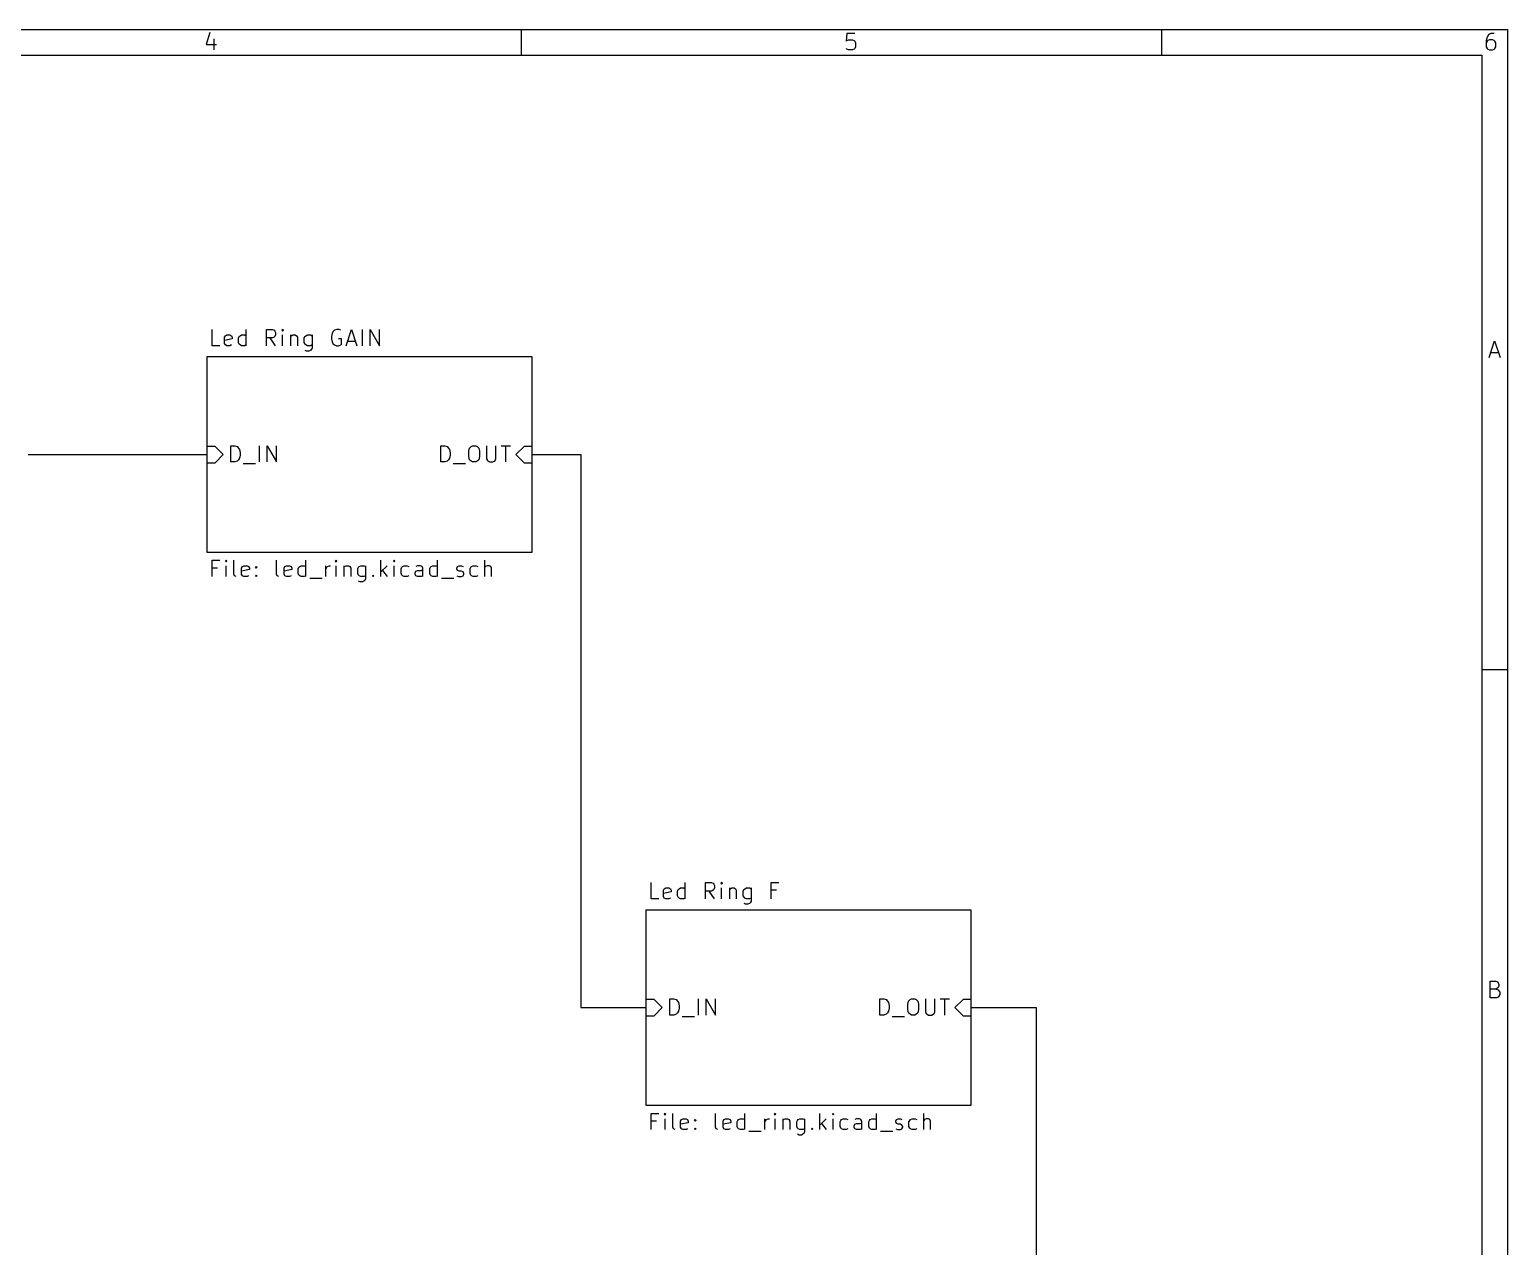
# Model space of a CAD drawing. Extents: x 0.4 to 11.3, y -7.9 to -0.4.
# Drawn here: x 6.754 to 11.299, y -4.134 to -0.394 of the extents above; entities that cross this region are included whole.
import ezdxf

# ---------------------------------------------------------------- set-up
doc = ezdxf.new("R2010")
doc.units = 0
doc.header["$MEASUREMENT"] = 0
for name, color, linetype in [('BROWN2', 54, 'CONTINUOUS'), ('CYAN2', 4, 'CONTINUOUS'), ('GREEN3', 91, 'CONTINUOUS'), ('RED2', 1, 'CONTINUOUS')]:
    doc.layers.add(name, color=color, linetype=linetype)

msp = doc.modelspace()

# ---------------------------------------------------------------- linework, layer by layer
at = {"layer": 'BROWN2', "linetype": 'CONTINUOUS'}
for p, q in [((7.316, -2.0751), (7.316, -2.0251)), ((7.316, -2.0251), (7.3398, -2.0251)), ((7.3589, -2.0251), (7.3565, -2.0274)), ((7.3565, -2.0274), (7.3589, -2.0298)), ((7.3613, -2.0274), (7.3589, -2.0251)), ((7.3589, -2.0251), (7.3589, -2.0298)), ((7.3589, -2.0298), (7.3613, -2.0274)), ((7.3589, -2.0751), (7.3589, -2.0417)), ((7.3827, -2.0679), (7.3827, -2.0251)), ((7.4065, -2.0489), (7.4089, -2.0441)), ((7.4089, -2.0441), (7.4136, -2.0417)), ((7.4136, -2.0417), (7.4232, -2.0417)), ((7.4232, -2.0417), (7.4279, -2.0441)), ((7.4279, -2.0441), (7.4303, -2.0489)), ((7.4494, -2.0465), (7.4517, -2.0441)), ((7.4517, -2.0441), (7.4541, -2.0465)), ((7.4517, -2.0441), (7.4517, -2.0489)), ((7.5136, -2.0679), (7.5136, -2.0251)), ((7.5374, -2.0489), (7.5398, -2.0441)), ((7.5398, -2.0441), (7.5446, -2.0417)), ((7.5446, -2.0417), (7.5541, -2.0417)), ((7.5541, -2.0417), (7.5589, -2.0441)), ((7.5589, -2.0441), (7.5613, -2.0489)), ((7.5827, -2.0465), (7.5851, -2.0441)), ((7.5851, -2.0441), (7.5898, -2.0417)), ((7.5898, -2.0417), (7.5994, -2.0417)), ((7.5994, -2.0417), (7.6041, -2.0441)), ((7.6041, -2.0751), (7.6041, -2.0251)), ((7.666, -2.0751), (7.666, -2.0417)), ((7.6684, -2.0465), (7.6708, -2.0441)), ((7.6708, -2.0441), (7.6755, -2.0417)), ((7.6755, -2.0417), (7.6803, -2.0417)), ((7.697, -2.0251), (7.6946, -2.0274)), ((7.6946, -2.0274), (7.697, -2.0298)), ((7.6993, -2.0274), (7.697, -2.0251)), ((7.697, -2.0251), (7.697, -2.0298)), ((7.697, -2.0298), (7.6993, -2.0274)), ((7.697, -2.0751), (7.697, -2.0417)), ((7.7208, -2.0417), (7.7208, -2.0751)), ((7.7208, -2.0465), (7.7232, -2.0441)), ((7.7232, -2.0441), (7.7279, -2.0417)), ((7.7279, -2.0417), (7.7351, -2.0417)), ((7.7351, -2.0417), (7.7398, -2.0441)), ((7.7398, -2.0441), (7.7422, -2.0489)), ((7.766, -2.0465), (7.7684, -2.0441)), ((7.7684, -2.0441), (7.7732, -2.0417)), ((7.7732, -2.0417), (7.7827, -2.0417)), ((7.7827, -2.0417), (7.7874, -2.0441)), ((7.7874, -2.0417), (7.7874, -2.0822)), ((7.8351, -2.0751), (7.8351, -2.0251)), ((7.8541, -2.0417), (7.8351, -2.0608)), ((7.8755, -2.0251), (7.8732, -2.0274)), ((7.8732, -2.0274), (7.8755, -2.0298)), ((7.8779, -2.0274), (7.8755, -2.0251)), ((7.8755, -2.0251), (7.8755, -2.0298)), ((7.8755, -2.0298), (7.8779, -2.0274)), ((7.8755, -2.0751), (7.8755, -2.0417)), ((7.8993, -2.0465), (7.9017, -2.0441)), ((7.9017, -2.0441), (7.9065, -2.0417)), ((7.9065, -2.0417), (7.916, -2.0417)), ((7.916, -2.0417), (7.9208, -2.0441)), ((7.947, -2.0417), (7.9422, -2.0441)), ((7.9565, -2.0417), (7.947, -2.0417)), ((7.9613, -2.0441), (7.9565, -2.0417)), ((7.9636, -2.0489), (7.9613, -2.0441)), ((7.9874, -2.0465), (7.9898, -2.0441)), ((7.9898, -2.0441), (7.9946, -2.0417)), ((7.9946, -2.0417), (8.0041, -2.0417)), ((8.0041, -2.0417), (8.0089, -2.0441)), ((8.0089, -2.0751), (8.0089, -2.0251)), ((8.0684, -2.0489), (8.0708, -2.0441)), ((8.0708, -2.0441), (8.0755, -2.0417)), ((8.0755, -2.0417), (8.0827, -2.0417)), ((8.0827, -2.0417), (8.0874, -2.0441)), ((8.1112, -2.0465), (8.1136, -2.0441)), ((8.1136, -2.0441), (8.1184, -2.0417)), ((8.1184, -2.0417), (8.1279, -2.0417)), ((8.1279, -2.0417), (8.1327, -2.0441)), ((8.1541, -2.0751), (8.1541, -2.0251)), ((8.1565, -2.0441), (8.1541, -2.0465)), ((8.1613, -2.0417), (8.1565, -2.0441)), ((8.1684, -2.0417), (8.1613, -2.0417)), ((8.1732, -2.0441), (8.1684, -2.0417)), ((8.1755, -2.0489), (8.1732, -2.0441)), ((7.3327, -2.0489), (7.316, -2.0489)), ((7.3851, -2.0727), (7.3827, -2.0679)), ((7.3898, -2.0751), (7.3851, -2.0727)), ((7.4065, -2.0679), (7.4065, -2.0489)), ((7.4303, -2.0536), (7.4065, -2.0584)), ((7.4089, -2.0727), (7.4065, -2.0679)), ((7.4136, -2.0751), (7.4089, -2.0727)), ((7.4232, -2.0751), (7.4136, -2.0751)), ((7.4279, -2.0727), (7.4232, -2.0751)), ((7.4303, -2.0489), (7.4303, -2.0536)), ((7.4517, -2.0489), (7.4494, -2.0465)), ((7.4494, -2.0727), (7.4517, -2.0703)), ((7.4517, -2.0751), (7.4494, -2.0727)), ((7.4541, -2.0465), (7.4517, -2.0489)), ((7.4517, -2.0703), (7.4541, -2.0727)), ((7.4517, -2.0703), (7.4517, -2.0751)), ((7.4541, -2.0727), (7.4517, -2.0751)), ((7.516, -2.0727), (7.5136, -2.0679)), ((7.5208, -2.0751), (7.516, -2.0727)), ((7.5374, -2.0679), (7.5374, -2.0489)), ((7.5613, -2.0536), (7.5374, -2.0584)), ((7.5398, -2.0727), (7.5374, -2.0679)), ((7.5446, -2.0751), (7.5398, -2.0727)), ((7.5541, -2.0751), (7.5446, -2.0751)), ((7.5589, -2.0727), (7.5541, -2.0751)), ((7.5613, -2.0489), (7.5613, -2.0536)), ((7.5803, -2.0513), (7.5827, -2.0465)), ((7.5803, -2.0655), (7.5803, -2.0513)), ((7.5827, -2.0703), (7.5803, -2.0655)), ((7.5851, -2.0727), (7.5827, -2.0703)), ((7.5898, -2.0751), (7.5851, -2.0727)), ((7.5994, -2.0751), (7.5898, -2.0751)), ((7.6041, -2.0727), (7.5994, -2.0751)), ((7.616, -2.0798), (7.6541, -2.0798)), ((7.666, -2.0513), (7.6684, -2.0465)), ((7.7422, -2.0489), (7.7422, -2.0751)), ((7.7636, -2.0513), (7.766, -2.0465)), ((7.7636, -2.0655), (7.7636, -2.0513)), ((7.766, -2.0703), (7.7636, -2.0655)), ((7.7684, -2.0727), (7.766, -2.0703)), ((7.7708, -2.0917), (7.766, -2.0894)), ((7.7732, -2.0751), (7.7684, -2.0727)), ((7.7827, -2.0751), (7.7732, -2.0751)), ((7.7827, -2.0894), (7.7779, -2.0917)), ((7.7874, -2.0727), (7.7827, -2.0751)), ((7.7851, -2.087), (7.7827, -2.0894)), ((7.7874, -2.0822), (7.7851, -2.087)), ((7.8089, -2.0727), (7.8112, -2.0703)), ((7.8112, -2.0751), (7.8089, -2.0727)), ((7.8112, -2.0703), (7.8136, -2.0727)), ((7.8112, -2.0703), (7.8112, -2.0751)), ((7.8136, -2.0727), (7.8112, -2.0751)), ((7.8398, -2.056), (7.8541, -2.0751)), ((7.897, -2.0513), (7.8993, -2.0465)), ((7.897, -2.0655), (7.897, -2.0513)), ((7.8993, -2.0703), (7.897, -2.0655)), ((7.9017, -2.0727), (7.8993, -2.0703)), ((7.9065, -2.0751), (7.9017, -2.0727)), ((7.916, -2.0751), (7.9065, -2.0751)), ((7.9208, -2.0727), (7.916, -2.0751)), ((7.9398, -2.0632), (7.9422, -2.0584)), ((7.9398, -2.0679), (7.9398, -2.0632)), ((7.9422, -2.0727), (7.9398, -2.0679)), ((7.9422, -2.0584), (7.947, -2.056)), ((7.947, -2.0751), (7.9422, -2.0727)), ((7.947, -2.056), (7.9589, -2.056)), ((7.9589, -2.0751), (7.947, -2.0751)), ((7.9589, -2.056), (7.9636, -2.0536)), ((7.9636, -2.0727), (7.9589, -2.0751)), ((7.9636, -2.0751), (7.9636, -2.0489)), ((7.9851, -2.0513), (7.9874, -2.0465)), ((7.9851, -2.0655), (7.9851, -2.0513)), ((7.9874, -2.0703), (7.9851, -2.0655)), ((7.9898, -2.0727), (7.9874, -2.0703)), ((7.9946, -2.0751), (7.9898, -2.0727)), ((8.0041, -2.0751), (7.9946, -2.0751)), ((8.0089, -2.0727), (8.0041, -2.0751)), ((8.0208, -2.0798), (8.0589, -2.0798)), ((8.0684, -2.0513), (8.0684, -2.0489)), ((8.0708, -2.056), (8.0684, -2.0513)), ((8.0684, -2.0727), (8.0732, -2.0751)), ((8.0755, -2.0584), (8.0708, -2.056)), ((8.0732, -2.0751), (8.0827, -2.0751)), ((8.0827, -2.0584), (8.0755, -2.0584)), ((8.0874, -2.0608), (8.0827, -2.0584)), ((8.0827, -2.0751), (8.0874, -2.0727)), ((8.0898, -2.0655), (8.0874, -2.0608)), ((8.0874, -2.0727), (8.0898, -2.0679)), ((8.0898, -2.0679), (8.0898, -2.0655)), ((8.1089, -2.0513), (8.1112, -2.0465)), ((8.1089, -2.0655), (8.1089, -2.0513)), ((8.1112, -2.0703), (8.1089, -2.0655)), ((8.1136, -2.0727), (8.1112, -2.0703)), ((8.1184, -2.0751), (8.1136, -2.0727)), ((8.1279, -2.0751), (8.1184, -2.0751)), ((8.1327, -2.0727), (8.1279, -2.0751)), ((8.1755, -2.0751), (8.1755, -2.0489)), ((7.7779, -2.0917), (7.7708, -2.0917)), ((8.666, -3.7751), (8.666, -3.7251)), ((8.666, -3.7251), (8.6898, -3.7251)), ((8.7089, -3.7251), (8.7065, -3.7274)), ((8.7113, -3.7274), (8.7089, -3.7251)), ((8.7089, -3.7251), (8.7089, -3.7298)), ((8.7327, -3.7679), (8.7327, -3.7251)), ((8.8636, -3.7679), (8.8636, -3.7251)), ((8.9541, -3.7751), (8.9541, -3.7251)), ((9.047, -3.7251), (9.0446, -3.7274)), ((9.0493, -3.7274), (9.047, -3.7251)), ((9.047, -3.7251), (9.047, -3.7298)), ((9.1851, -3.7751), (9.1851, -3.7251)), ((9.2255, -3.7251), (9.2232, -3.7274)), ((9.2279, -3.7274), (9.2255, -3.7251)), ((9.2255, -3.7251), (9.2255, -3.7298)), ((9.3589, -3.7751), (9.3589, -3.7251)), ((9.5041, -3.7751), (9.5041, -3.7251)), ((8.6827, -3.7489), (8.666, -3.7489)), ((8.7065, -3.7274), (8.7089, -3.7298)), ((8.7089, -3.7298), (8.7113, -3.7274)), ((8.7089, -3.7751), (8.7089, -3.7417)), ((8.7351, -3.7727), (8.7327, -3.7679)), ((8.7565, -3.7489), (8.7589, -3.7441)), ((8.7565, -3.7679), (8.7565, -3.7489)), ((8.7803, -3.7536), (8.7565, -3.7584)), ((8.7589, -3.7727), (8.7565, -3.7679)), ((8.7589, -3.7441), (8.7636, -3.7417)), ((8.7636, -3.7417), (8.7732, -3.7417)), ((8.7732, -3.7417), (8.7779, -3.7441)), ((8.7779, -3.7441), (8.7803, -3.7489)), ((8.7803, -3.7489), (8.7803, -3.7536)), ((8.7994, -3.7465), (8.8017, -3.7441)), ((8.8017, -3.7489), (8.7994, -3.7465)), ((8.7994, -3.7727), (8.8017, -3.7703)), ((8.8017, -3.7441), (8.8041, -3.7465)), ((8.8017, -3.7441), (8.8017, -3.7489)), ((8.8041, -3.7465), (8.8017, -3.7489)), ((8.8017, -3.7703), (8.8041, -3.7727)), ((8.8017, -3.7703), (8.8017, -3.7751)), ((8.866, -3.7727), (8.8636, -3.7679)), ((8.8874, -3.7489), (8.8898, -3.7441)), ((8.8874, -3.7679), (8.8874, -3.7489)), ((8.9113, -3.7536), (8.8874, -3.7584)), ((8.8898, -3.7727), (8.8874, -3.7679)), ((8.8898, -3.7441), (8.8946, -3.7417)), ((8.8946, -3.7417), (8.9041, -3.7417)), ((8.9041, -3.7417), (8.9089, -3.7441)), ((8.9089, -3.7441), (8.9113, -3.7489)), ((8.9113, -3.7489), (8.9113, -3.7536)), ((8.9303, -3.7513), (8.9327, -3.7465)), ((8.9303, -3.7655), (8.9303, -3.7513)), ((8.9327, -3.7703), (8.9303, -3.7655)), ((8.9327, -3.7465), (8.9351, -3.7441)), ((8.9351, -3.7727), (8.9327, -3.7703)), ((8.9351, -3.7441), (8.9398, -3.7417)), ((8.9398, -3.7417), (8.9494, -3.7417)), ((8.9494, -3.7417), (8.9541, -3.7441)), ((9.016, -3.7751), (9.016, -3.7417)), ((9.016, -3.7513), (9.0184, -3.7465)), ((9.0184, -3.7465), (9.0208, -3.7441)), ((9.0208, -3.7441), (9.0255, -3.7417)), ((9.0255, -3.7417), (9.0303, -3.7417)), ((9.0446, -3.7274), (9.047, -3.7298)), ((9.047, -3.7298), (9.0493, -3.7274)), ((9.047, -3.7751), (9.047, -3.7417)), ((9.0708, -3.7417), (9.0708, -3.7751)), ((9.0708, -3.7465), (9.0732, -3.7441)), ((9.0732, -3.7441), (9.0779, -3.7417)), ((9.0779, -3.7417), (9.0851, -3.7417)), ((9.0851, -3.7417), (9.0898, -3.7441)), ((9.0898, -3.7441), (9.0922, -3.7489)), ((9.0922, -3.7489), (9.0922, -3.7751)), ((9.1136, -3.7513), (9.116, -3.7465)), ((9.1136, -3.7655), (9.1136, -3.7513)), ((9.116, -3.7703), (9.1136, -3.7655)), ((9.116, -3.7465), (9.1184, -3.7441)), ((9.1184, -3.7727), (9.116, -3.7703)), ((9.1184, -3.7441), (9.1232, -3.7417)), ((9.1232, -3.7417), (9.1327, -3.7417)), ((9.1327, -3.7417), (9.1374, -3.7441)), ((9.1374, -3.7417), (9.1374, -3.7822)), ((9.1589, -3.7727), (9.1612, -3.7703)), ((9.1612, -3.7703), (9.1636, -3.7727)), ((9.1612, -3.7703), (9.1612, -3.7751)), ((9.2041, -3.7417), (9.1851, -3.7608)), ((9.1898, -3.756), (9.2041, -3.7751)), ((9.2232, -3.7274), (9.2255, -3.7298)), ((9.2255, -3.7298), (9.2279, -3.7274)), ((9.2255, -3.7751), (9.2255, -3.7417)), ((9.247, -3.7513), (9.2493, -3.7465)), ((9.247, -3.7655), (9.247, -3.7513)), ((9.2493, -3.7703), (9.247, -3.7655)), ((9.2493, -3.7465), (9.2517, -3.7441)), ((9.2517, -3.7727), (9.2493, -3.7703)), ((9.2517, -3.7441), (9.2565, -3.7417)), ((9.2565, -3.7417), (9.266, -3.7417)), ((9.266, -3.7417), (9.2708, -3.7441)), ((9.2898, -3.7632), (9.2922, -3.7584)), ((9.2898, -3.7679), (9.2898, -3.7632)), ((9.2922, -3.7727), (9.2898, -3.7679)), ((9.297, -3.7417), (9.2922, -3.7441)), ((9.2922, -3.7584), (9.297, -3.756)), ((9.3065, -3.7417), (9.297, -3.7417)), ((9.297, -3.756), (9.3089, -3.756)), ((9.3113, -3.7441), (9.3065, -3.7417)), ((9.3089, -3.756), (9.3136, -3.7536)), ((9.3136, -3.7489), (9.3113, -3.7441)), ((9.3136, -3.7751), (9.3136, -3.7489)), ((9.3351, -3.7513), (9.3374, -3.7465)), ((9.3351, -3.7655), (9.3351, -3.7513)), ((9.3374, -3.7703), (9.3351, -3.7655)), ((9.3374, -3.7465), (9.3398, -3.7441)), ((9.3398, -3.7727), (9.3374, -3.7703)), ((9.3398, -3.7441), (9.3446, -3.7417)), ((9.3446, -3.7417), (9.3541, -3.7417)), ((9.3541, -3.7417), (9.3589, -3.7441)), ((9.4184, -3.7489), (9.4208, -3.7441)), ((9.4184, -3.7513), (9.4184, -3.7489)), ((9.4208, -3.756), (9.4184, -3.7513)), ((9.4208, -3.7441), (9.4255, -3.7417)), ((9.4255, -3.7584), (9.4208, -3.756)), ((9.4255, -3.7417), (9.4327, -3.7417)), ((9.4327, -3.7584), (9.4255, -3.7584)), ((9.4327, -3.7417), (9.4374, -3.7441)), ((9.4374, -3.7608), (9.4327, -3.7584)), ((9.4398, -3.7655), (9.4374, -3.7608)), ((9.4374, -3.7727), (9.4398, -3.7679)), ((9.4398, -3.7679), (9.4398, -3.7655)), ((9.4589, -3.7513), (9.4612, -3.7465)), ((9.4589, -3.7655), (9.4589, -3.7513)), ((9.4612, -3.7703), (9.4589, -3.7655)), ((9.4612, -3.7465), (9.4636, -3.7441)), ((9.4636, -3.7727), (9.4612, -3.7703)), ((9.4636, -3.7441), (9.4684, -3.7417)), ((9.4684, -3.7417), (9.4779, -3.7417)), ((9.4779, -3.7417), (9.4827, -3.7441)), ((9.5065, -3.7441), (9.5041, -3.7465)), ((9.5113, -3.7417), (9.5065, -3.7441)), ((9.5184, -3.7417), (9.5113, -3.7417)), ((9.5232, -3.7441), (9.5184, -3.7417)), ((9.5255, -3.7489), (9.5232, -3.7441)), ((9.5255, -3.7751), (9.5255, -3.7489)), ((8.7398, -3.7751), (8.7351, -3.7727)), ((8.7636, -3.7751), (8.7589, -3.7727)), ((8.7732, -3.7751), (8.7636, -3.7751)), ((8.7779, -3.7727), (8.7732, -3.7751)), ((8.8017, -3.7751), (8.7994, -3.7727)), ((8.8041, -3.7727), (8.8017, -3.7751)), ((8.8708, -3.7751), (8.866, -3.7727)), ((8.8946, -3.7751), (8.8898, -3.7727)), ((8.9041, -3.7751), (8.8946, -3.7751)), ((8.9089, -3.7727), (8.9041, -3.7751)), ((8.9398, -3.7751), (8.9351, -3.7727)), ((8.9494, -3.7751), (8.9398, -3.7751)), ((8.9541, -3.7727), (8.9494, -3.7751)), ((8.966, -3.7798), (9.0041, -3.7798)), ((9.1208, -3.7917), (9.116, -3.7894)), ((9.1232, -3.7751), (9.1184, -3.7727)), ((9.1279, -3.7917), (9.1208, -3.7917)), ((9.1327, -3.7751), (9.1232, -3.7751)), ((9.1327, -3.7894), (9.1279, -3.7917)), ((9.1374, -3.7727), (9.1327, -3.7751)), ((9.1351, -3.787), (9.1327, -3.7894)), ((9.1374, -3.7822), (9.1351, -3.787)), ((9.1612, -3.7751), (9.1589, -3.7727)), ((9.1636, -3.7727), (9.1612, -3.7751)), ((9.2565, -3.7751), (9.2517, -3.7727)), ((9.266, -3.7751), (9.2565, -3.7751)), ((9.2708, -3.7727), (9.266, -3.7751)), ((9.297, -3.7751), (9.2922, -3.7727)), ((9.3089, -3.7751), (9.297, -3.7751)), ((9.3136, -3.7727), (9.3089, -3.7751)), ((9.3446, -3.7751), (9.3398, -3.7727)), ((9.3541, -3.7751), (9.3446, -3.7751)), ((9.3589, -3.7727), (9.3541, -3.7751)), ((9.3708, -3.7798), (9.4089, -3.7798)), ((9.4184, -3.7727), (9.4232, -3.7751)), ((9.4232, -3.7751), (9.4327, -3.7751)), ((9.4327, -3.7751), (9.4374, -3.7727)), ((9.4684, -3.7751), (9.4636, -3.7727)), ((9.4779, -3.7751), (9.4684, -3.7751)), ((9.4827, -3.7727), (9.4779, -3.7751))]:
    msp.add_line(p, q, dxfattribs=at)
at = {"layer": 'CYAN2', "linetype": 'CONTINUOUS'}
for p, q in [((7.316, -1.3655), (7.316, -1.3155)), ((7.4208, -1.3655), (7.4208, -1.3155)), ((7.4827, -1.3655), (7.4827, -1.3155)), ((7.4827, -1.3155), (7.5017, -1.3155)), ((7.5017, -1.3155), (7.5065, -1.3179)), ((7.5065, -1.3179), (7.5089, -1.3203)), ((7.5327, -1.3155), (7.5303, -1.3179)), ((7.5303, -1.3179), (7.5327, -1.3203)), ((7.5351, -1.3179), (7.5327, -1.3155)), ((7.5327, -1.3155), (7.5327, -1.3203)), ((7.5327, -1.3203), (7.5351, -1.3179)), ((7.6922, -1.3179), (7.6874, -1.3227)), ((7.6993, -1.3155), (7.6922, -1.3179)), ((7.7065, -1.3155), (7.6993, -1.3155)), ((7.7112, -1.3179), (7.7065, -1.3155)), ((7.7279, -1.3655), (7.7446, -1.3155)), ((7.7446, -1.3155), (7.7612, -1.3655)), ((7.7779, -1.3655), (7.7779, -1.3155)), ((7.8017, -1.3655), (7.8017, -1.3155)), ((7.8017, -1.3155), (7.8303, -1.3655)), ((7.8303, -1.3655), (7.8303, -1.3155)), ((7.3541, -1.3393), (7.3565, -1.3346)), ((7.3541, -1.3584), (7.3541, -1.3393)), ((7.3779, -1.3441), (7.3541, -1.3489)), ((7.3565, -1.3632), (7.3541, -1.3584)), ((7.3565, -1.3346), (7.3613, -1.3322)), ((7.3613, -1.3655), (7.3565, -1.3632)), ((7.3613, -1.3322), (7.3708, -1.3322)), ((7.3708, -1.3322), (7.3755, -1.3346)), ((7.3755, -1.3632), (7.3708, -1.3655)), ((7.3755, -1.3346), (7.3779, -1.3393)), ((7.3779, -1.3393), (7.3779, -1.3441)), ((7.397, -1.3417), (7.3993, -1.337)), ((7.397, -1.356), (7.397, -1.3417)), ((7.3993, -1.3608), (7.397, -1.356)), ((7.3993, -1.337), (7.4017, -1.3346)), ((7.4017, -1.3632), (7.3993, -1.3608)), ((7.4017, -1.3346), (7.4065, -1.3322)), ((7.4065, -1.3655), (7.4017, -1.3632)), ((7.4065, -1.3322), (7.416, -1.3322)), ((7.416, -1.3322), (7.4208, -1.3346)), ((7.4208, -1.3632), (7.416, -1.3655)), ((7.5017, -1.3417), (7.4827, -1.3417)), ((7.5112, -1.3655), (7.4946, -1.3417)), ((7.5065, -1.3393), (7.5017, -1.3417)), ((7.5089, -1.337), (7.5065, -1.3393)), ((7.5089, -1.3203), (7.5112, -1.3251)), ((7.5112, -1.3322), (7.5089, -1.337)), ((7.5112, -1.3251), (7.5112, -1.3322)), ((7.5327, -1.3655), (7.5327, -1.3322)), ((7.5565, -1.3322), (7.5565, -1.3655)), ((7.5565, -1.337), (7.5589, -1.3346)), ((7.5589, -1.3346), (7.5636, -1.3322)), ((7.5636, -1.3322), (7.5708, -1.3322)), ((7.5708, -1.3322), (7.5755, -1.3346)), ((7.5755, -1.3346), (7.5779, -1.3393)), ((7.5779, -1.3393), (7.5779, -1.3655)), ((7.5993, -1.3417), (7.6017, -1.337)), ((7.5993, -1.356), (7.5993, -1.3417)), ((7.6017, -1.3608), (7.5993, -1.356)), ((7.6017, -1.337), (7.6041, -1.3346)), ((7.6041, -1.3632), (7.6017, -1.3608)), ((7.6041, -1.3346), (7.6089, -1.3322)), ((7.6089, -1.3655), (7.6041, -1.3632)), ((7.6089, -1.3322), (7.6184, -1.3322)), ((7.6184, -1.3322), (7.6232, -1.3346)), ((7.6232, -1.3632), (7.6184, -1.3655)), ((7.6232, -1.3322), (7.6232, -1.3727)), ((7.6851, -1.3274), (7.6827, -1.337)), ((7.6827, -1.337), (7.6827, -1.3441)), ((7.6827, -1.3441), (7.6851, -1.3536)), ((7.6874, -1.3227), (7.6851, -1.3274)), ((7.6851, -1.3536), (7.6874, -1.3584)), ((7.6874, -1.3584), (7.6922, -1.3632)), ((7.6922, -1.3632), (7.6993, -1.3655)), ((7.7136, -1.3441), (7.7041, -1.3441)), ((7.7041, -1.3655), (7.7112, -1.3632)), ((7.7112, -1.3632), (7.7136, -1.3608)), ((7.7136, -1.3608), (7.7136, -1.3441)), ((7.7327, -1.3513), (7.7565, -1.3513)), ((7.3398, -1.3655), (7.316, -1.3655)), ((7.3708, -1.3655), (7.3613, -1.3655)), ((7.416, -1.3655), (7.4065, -1.3655)), ((7.6065, -1.3822), (7.6017, -1.3798)), ((7.6136, -1.3822), (7.6065, -1.3822)), ((7.6184, -1.3655), (7.6089, -1.3655)), ((7.6184, -1.3798), (7.6136, -1.3822)), ((7.6208, -1.3774), (7.6184, -1.3798)), ((7.6232, -1.3727), (7.6208, -1.3774)), ((7.6993, -1.3655), (7.7041, -1.3655)), ((7.325, -1.675), (7.3, -1.675)), ((7.3, -1.675), (7.3, -1.725)), ((7.35, -1.7), (7.325, -1.675)), ((7.3735, -1.7228), (7.3735, -1.6728)), ((7.3735, -1.6728), (7.3854, -1.6728)), ((7.3854, -1.6728), (7.3926, -1.6752)), ((7.3926, -1.6752), (7.3973, -1.6799)), ((7.3973, -1.6799), (7.3997, -1.6847)), ((7.4616, -1.7228), (7.4616, -1.6728)), ((7.4854, -1.7228), (7.4854, -1.6728)), ((7.4854, -1.6728), (7.514, -1.7228)), ((7.514, -1.7228), (7.514, -1.6728)), ((8.0193, -1.7228), (8.0193, -1.6728)), ((8.0193, -1.6728), (8.0312, -1.6728)), ((8.0312, -1.6728), (8.0384, -1.6752)), ((8.0384, -1.6752), (8.0431, -1.6799)), ((8.0431, -1.6799), (8.0455, -1.6847)), ((8.1051, -1.6895), (8.1074, -1.6799)), ((8.1074, -1.6799), (8.1122, -1.6752)), ((8.1122, -1.6752), (8.117, -1.6728)), ((8.117, -1.6728), (8.1265, -1.6728)), ((8.1265, -1.6728), (8.1312, -1.6752)), ((8.1312, -1.6752), (8.136, -1.6799)), ((8.136, -1.6799), (8.1384, -1.6895)), ((8.1598, -1.6728), (8.1598, -1.7133)), ((8.1884, -1.7133), (8.1884, -1.6728)), ((8.2051, -1.6728), (8.2336, -1.6728)), ((8.2193, -1.7228), (8.2193, -1.6728)), ((8.275, -1.675), (8.25, -1.7)), ((8.3, -1.675), (8.275, -1.675)), ((8.3, -1.725), (8.3, -1.675)), ((7.3, -1.725), (7.325, -1.725)), ((7.325, -1.725), (7.35, -1.7)), ((7.3854, -1.7228), (7.3735, -1.7228)), ((7.3926, -1.7204), (7.3854, -1.7228)), ((7.3973, -1.7157), (7.3926, -1.7204)), ((7.3997, -1.7109), (7.3973, -1.7157)), ((7.3997, -1.6847), (7.4021, -1.6942)), ((7.4021, -1.7014), (7.3997, -1.7109)), ((7.4021, -1.6942), (7.4021, -1.7014)), ((8.0312, -1.7228), (8.0193, -1.7228)), ((8.0384, -1.7204), (8.0312, -1.7228)), ((8.0431, -1.7157), (8.0384, -1.7204)), ((8.0455, -1.7109), (8.0431, -1.7157)), ((8.0455, -1.6847), (8.0479, -1.6942)), ((8.0479, -1.7014), (8.0455, -1.7109)), ((8.0479, -1.6942), (8.0479, -1.7014)), ((8.1051, -1.7061), (8.1051, -1.6895)), ((8.1074, -1.7157), (8.1051, -1.7061)), ((8.1122, -1.7204), (8.1074, -1.7157)), ((8.117, -1.7228), (8.1122, -1.7204)), ((8.1265, -1.7228), (8.117, -1.7228)), ((8.1312, -1.7204), (8.1265, -1.7228)), ((8.136, -1.7157), (8.1312, -1.7204)), ((8.1384, -1.7061), (8.136, -1.7157)), ((8.1384, -1.6895), (8.1384, -1.7061)), ((8.1598, -1.7133), (8.1622, -1.718)), ((8.1622, -1.718), (8.1646, -1.7204)), ((8.1646, -1.7204), (8.1693, -1.7228)), ((8.1693, -1.7228), (8.1789, -1.7228)), ((8.1789, -1.7228), (8.1836, -1.7204)), ((8.1836, -1.7204), (8.186, -1.718)), ((8.186, -1.718), (8.1884, -1.7133)), ((8.25, -1.7), (8.275, -1.725)), ((8.275, -1.725), (8.3, -1.725)), ((7.4116, -1.7276), (7.4497, -1.7276)), ((8.0574, -1.7276), (8.0955, -1.7276)), ((8.666, -3.0655), (8.666, -3.0155)), ((8.7041, -3.0393), (8.7065, -3.0346)), ((8.7041, -3.0584), (8.7041, -3.0393)), ((8.7279, -3.0441), (8.7041, -3.0489)), ((8.7065, -3.0346), (8.7113, -3.0322)), ((8.7113, -3.0322), (8.7208, -3.0322)), ((8.7208, -3.0322), (8.7255, -3.0346)), ((8.7255, -3.0346), (8.7279, -3.0393)), ((8.7279, -3.0393), (8.7279, -3.0441)), ((8.747, -3.0417), (8.7493, -3.037)), ((8.747, -3.056), (8.747, -3.0417)), ((8.7493, -3.037), (8.7517, -3.0346)), ((8.7517, -3.0346), (8.7565, -3.0322)), ((8.7565, -3.0322), (8.766, -3.0322)), ((8.766, -3.0322), (8.7708, -3.0346)), ((8.7708, -3.0655), (8.7708, -3.0155)), ((8.8327, -3.0655), (8.8327, -3.0155)), ((8.8327, -3.0155), (8.8517, -3.0155)), ((8.8517, -3.0417), (8.8327, -3.0417)), ((8.8612, -3.0655), (8.8446, -3.0417)), ((8.8517, -3.0155), (8.8565, -3.0179)), ((8.8565, -3.0393), (8.8517, -3.0417)), ((8.8565, -3.0179), (8.8589, -3.0203)), ((8.8589, -3.037), (8.8565, -3.0393)), ((8.8589, -3.0203), (8.8612, -3.0251)), ((8.8612, -3.0322), (8.8589, -3.037)), ((8.8612, -3.0251), (8.8612, -3.0322)), ((8.8827, -3.0155), (8.8803, -3.0179)), ((8.8803, -3.0179), (8.8827, -3.0203)), ((8.8851, -3.0179), (8.8827, -3.0155)), ((8.8827, -3.0155), (8.8827, -3.0203)), ((8.8827, -3.0203), (8.8851, -3.0179)), ((8.8827, -3.0655), (8.8827, -3.0322)), ((8.9065, -3.0322), (8.9065, -3.0655)), ((8.9065, -3.037), (8.9089, -3.0346)), ((8.9089, -3.0346), (8.9136, -3.0322)), ((8.9136, -3.0322), (8.9208, -3.0322)), ((8.9208, -3.0322), (8.9255, -3.0346)), ((8.9255, -3.0346), (8.9279, -3.0393)), ((8.9279, -3.0393), (8.9279, -3.0655)), ((8.9493, -3.0417), (8.9517, -3.037)), ((8.9493, -3.056), (8.9493, -3.0417)), ((8.9517, -3.037), (8.9541, -3.0346)), ((8.9541, -3.0346), (8.9589, -3.0322)), ((8.9589, -3.0322), (8.9684, -3.0322)), ((8.9684, -3.0322), (8.9732, -3.0346)), ((8.9732, -3.0322), (8.9732, -3.0727)), ((9.0351, -3.0655), (9.0351, -3.0155)), ((9.0351, -3.0155), (9.0589, -3.0155)), ((9.0517, -3.0393), (9.0351, -3.0393)), ((8.6898, -3.0655), (8.666, -3.0655)), ((8.7065, -3.0632), (8.7041, -3.0584)), ((8.7113, -3.0655), (8.7065, -3.0632)), ((8.7208, -3.0655), (8.7113, -3.0655)), ((8.7255, -3.0632), (8.7208, -3.0655)), ((8.7493, -3.0608), (8.747, -3.056)), ((8.7517, -3.0632), (8.7493, -3.0608)), ((8.7565, -3.0655), (8.7517, -3.0632)), ((8.766, -3.0655), (8.7565, -3.0655)), ((8.7708, -3.0632), (8.766, -3.0655)), ((8.9517, -3.0608), (8.9493, -3.056)), ((8.9541, -3.0632), (8.9517, -3.0608)), ((8.9565, -3.0822), (8.9517, -3.0798)), ((8.9589, -3.0655), (8.9541, -3.0632)), ((8.9636, -3.0822), (8.9565, -3.0822)), ((8.9684, -3.0655), (8.9589, -3.0655)), ((8.9684, -3.0798), (8.9636, -3.0822)), ((8.9732, -3.0632), (8.9684, -3.0655)), ((8.9708, -3.0774), (8.9684, -3.0798)), ((8.9732, -3.0727), (8.9708, -3.0774)), ((8.675, -3.375), (8.65, -3.375)), ((8.65, -3.375), (8.65, -3.425)), ((8.7, -3.4), (8.675, -3.375)), ((8.675, -3.425), (8.7, -3.4)), ((8.7235, -3.4228), (8.7235, -3.3728)), ((8.7235, -3.3728), (8.7354, -3.3728)), ((8.7354, -3.3728), (8.7426, -3.3752)), ((8.7426, -3.3752), (8.7473, -3.3799)), ((8.7473, -3.3799), (8.7497, -3.3847)), ((8.7497, -3.3847), (8.7521, -3.3942)), ((8.7521, -3.4014), (8.7497, -3.4109)), ((8.7521, -3.3942), (8.7521, -3.4014)), ((8.8116, -3.4228), (8.8116, -3.3728)), ((8.8354, -3.4228), (8.8354, -3.3728)), ((8.8354, -3.3728), (8.864, -3.4228)), ((8.864, -3.4228), (8.864, -3.3728)), ((9.3693, -3.4228), (9.3693, -3.3728)), ((9.3693, -3.3728), (9.3812, -3.3728)), ((9.3812, -3.3728), (9.3884, -3.3752)), ((9.3884, -3.3752), (9.3931, -3.3799)), ((9.3931, -3.3799), (9.3955, -3.3847)), ((9.3955, -3.3847), (9.3979, -3.3942)), ((9.3979, -3.4014), (9.3955, -3.4109)), ((9.3979, -3.3942), (9.3979, -3.4014)), ((9.4551, -3.3895), (9.4574, -3.3799)), ((9.4551, -3.4061), (9.4551, -3.3895)), ((9.4574, -3.4157), (9.4551, -3.4061)), ((9.4574, -3.3799), (9.4622, -3.3752)), ((9.4622, -3.3752), (9.467, -3.3728)), ((9.467, -3.3728), (9.4765, -3.3728)), ((9.4765, -3.3728), (9.4812, -3.3752)), ((9.4812, -3.3752), (9.486, -3.3799)), ((9.486, -3.3799), (9.4884, -3.3895)), ((9.4884, -3.4061), (9.486, -3.4157)), ((9.4884, -3.3895), (9.4884, -3.4061)), ((9.5098, -3.3728), (9.5098, -3.4133)), ((9.5384, -3.4133), (9.5384, -3.3728)), ((9.5551, -3.3728), (9.5836, -3.3728)), ((9.5693, -3.4228), (9.5693, -3.3728)), ((9.625, -3.375), (9.6, -3.4)), ((9.6, -3.4), (9.625, -3.425)), ((9.65, -3.375), (9.625, -3.375)), ((9.65, -3.425), (9.65, -3.375)), ((8.65, -3.425), (8.675, -3.425)), ((8.7354, -3.4228), (8.7235, -3.4228)), ((8.7426, -3.4204), (8.7354, -3.4228)), ((8.7473, -3.4157), (8.7426, -3.4204)), ((8.7497, -3.4109), (8.7473, -3.4157)), ((8.7616, -3.4276), (8.7997, -3.4276)), ((9.3812, -3.4228), (9.3693, -3.4228)), ((9.3884, -3.4204), (9.3812, -3.4228)), ((9.3931, -3.4157), (9.3884, -3.4204)), ((9.3955, -3.4109), (9.3931, -3.4157)), ((9.4074, -3.4276), (9.4455, -3.4276)), ((9.4622, -3.4204), (9.4574, -3.4157)), ((9.467, -3.4228), (9.4622, -3.4204)), ((9.4765, -3.4228), (9.467, -3.4228)), ((9.4812, -3.4204), (9.4765, -3.4228)), ((9.486, -3.4157), (9.4812, -3.4204)), ((9.5098, -3.4133), (9.5122, -3.418)), ((9.5122, -3.418), (9.5146, -3.4204)), ((9.5146, -3.4204), (9.5193, -3.4228)), ((9.5193, -3.4228), (9.5289, -3.4228)), ((9.5289, -3.4228), (9.5336, -3.4204)), ((9.5336, -3.4204), (9.536, -3.418)), ((9.536, -3.418), (9.5384, -3.4133)), ((9.625, -3.425), (9.65, -3.425))]:
    msp.add_line(p, q, dxfattribs=at)
at = {"layer": 'GREEN3', "linetype": 'CONTINUOUS'}
for p, q in [((6.8, -1.7), (7.3, -1.7)), ((8.3, -1.7), (8.45, -1.7)), ((8.45, -1.7), (8.45, -3.4)), ((8.45, -3.4), (8.65, -3.4)), ((9.65, -3.4), (9.85, -3.4)), ((9.85, -3.4), (9.85, -4.35))]:
    msp.add_line(p, q, dxfattribs=at)
at = {"layer": 'RED2', "linetype": 'CONTINUOUS'}
for p, q in [((0.3937, -0.3937), (11.2993, -0.3937)), ((7.3093, -0.4028), (7.2971, -0.4394)), ((8.2677, -0.4724), (8.2677, -0.3937)), ((9.268, -0.4053), (9.2656, -0.4296)), ((9.2924, -0.4053), (9.268, -0.4053)), ((10.2362, -0.4724), (10.2362, -0.3937)), ((11.2439, -0.4077), (11.2414, -0.4101)), ((11.2487, -0.4053), (11.2439, -0.4077)), ((11.2585, -0.4053), (11.2487, -0.4053)), ((11.2993, -0.3937), (11.2993, -7.8743)), ((7.2971, -0.4394), (7.3288, -0.4394)), ((7.3215, -0.4223), (7.3215, -0.4564)), ((9.2656, -0.4296), (9.268, -0.4272)), ((9.268, -0.454), (9.2656, -0.4516)), ((9.268, -0.4272), (9.2729, -0.4248)), ((9.2729, -0.4564), (9.268, -0.454)), ((9.2729, -0.4248), (9.2851, -0.4248)), ((9.2851, -0.4248), (9.29, -0.4272)), ((9.29, -0.454), (9.2851, -0.4564)), ((9.29, -0.4272), (9.2924, -0.4296)), ((9.2924, -0.4516), (9.29, -0.454)), ((9.2924, -0.4296), (9.2948, -0.4345)), ((9.2948, -0.4467), (9.2924, -0.4516)), ((9.2948, -0.4345), (9.2948, -0.4467)), ((11.2365, -0.4174), (11.2341, -0.4272)), ((11.2341, -0.4272), (11.2341, -0.4467)), ((11.2365, -0.4296), (11.2341, -0.4345)), ((11.2341, -0.4467), (11.2365, -0.4516)), ((11.2414, -0.4101), (11.2365, -0.4174)), ((11.239, -0.4272), (11.2365, -0.4296)), ((11.2365, -0.4516), (11.239, -0.454)), ((11.2439, -0.4248), (11.239, -0.4272)), ((11.239, -0.454), (11.2439, -0.4564)), ((11.2536, -0.4248), (11.2439, -0.4248)), ((11.2585, -0.4272), (11.2536, -0.4248)), ((11.2536, -0.4564), (11.2585, -0.454)), ((11.2609, -0.4296), (11.2585, -0.4272)), ((11.2585, -0.454), (11.2609, -0.4516)), ((11.2633, -0.4345), (11.2609, -0.4296)), ((11.2609, -0.4516), (11.2633, -0.4467)), ((11.2633, -0.4467), (11.2633, -0.4345)), ((0.4724, -0.4724), (11.2206, -0.4724)), ((9.2851, -0.4564), (9.2729, -0.4564)), ((11.2206, -0.4724), (11.2206, -7.7956)), ((11.2439, -0.4564), (11.2536, -0.4564)), ((11.2429, -1.4013), (11.2599, -1.3501)), ((11.2599, -1.3501), (11.277, -1.4013)), ((7.3, -1.4), (7.3, -2)), ((8.3, -1.4), (7.3, -1.4)), ((7.3, -1.4), (7.3, -2)), ((8.3, -1.4), (7.3, -1.4)), ((8.3, -2), (8.3, -1.4)), ((8.3, -2), (8.3, -1.4)), ((11.2477, -1.3867), (11.2721, -1.3867)), ((6.75, -1.7), (6.8, -1.7)), ((7.3, -2), (8.3, -2)), ((7.3, -2), (8.3, -2)), ((11.2993, -2.3622), (11.2206, -2.3622)), ((8.65, -3.1), (8.65, -3.7)), ((9.65, -3.1), (8.65, -3.1)), ((8.65, -3.1), (8.65, -3.7)), ((9.65, -3.1), (8.65, -3.1)), ((9.65, -3.7), (9.65, -3.1)), ((9.65, -3.7), (9.65, -3.1)), ((11.2465, -3.3698), (11.2465, -3.3186)), ((11.2465, -3.3186), (11.2636, -3.3186)), ((11.2636, -3.343), (11.2465, -3.343)), ((11.2636, -3.3186), (11.2685, -3.3211)), ((11.2685, -3.3406), (11.2636, -3.343)), ((11.2636, -3.343), (11.2709, -3.3455)), ((11.2685, -3.3211), (11.2709, -3.3235)), ((11.2709, -3.3381), (11.2685, -3.3406)), ((11.2709, -3.3235), (11.2733, -3.3284)), ((11.2733, -3.3333), (11.2709, -3.3381)), ((11.2709, -3.3455), (11.2733, -3.3479)), ((11.2733, -3.3284), (11.2733, -3.3333)), ((11.2733, -3.3479), (11.2758, -3.3528)), ((11.2758, -3.3601), (11.2733, -3.365)), ((11.2758, -3.3528), (11.2758, -3.3601)), ((11.266, -3.3698), (11.2465, -3.3698)), ((11.2709, -3.3674), (11.266, -3.3698)), ((11.2733, -3.365), (11.2709, -3.3674)), ((8.65, -3.7), (9.65, -3.7)), ((8.65, -3.7), (9.65, -3.7))]:
    msp.add_line(p, q, dxfattribs=at)

doc.saveas('drawing.dxf')
